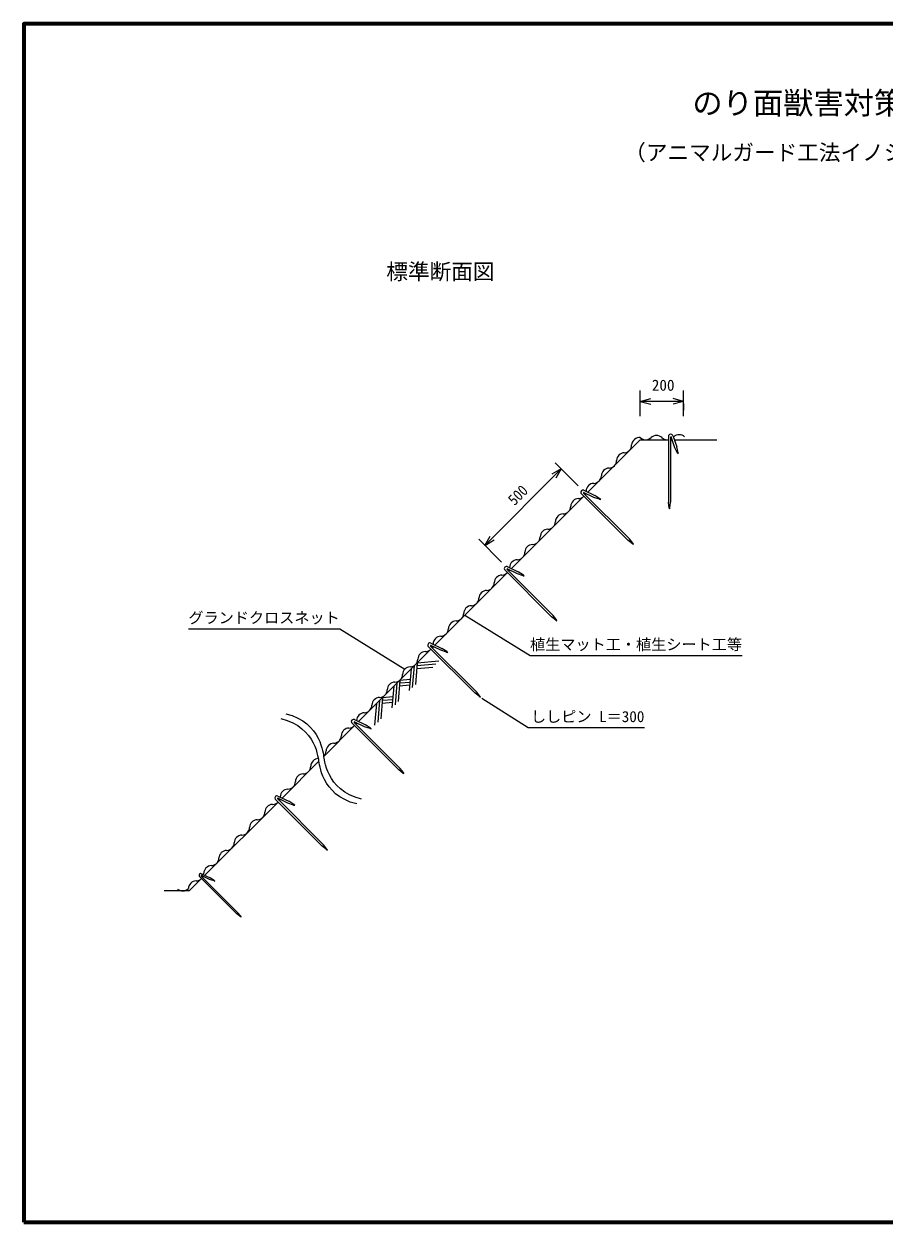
# Model space of a CAD drawing. Units: millimetres, scale not verified. Extents: x 200 to 8200, y 200 to 5825.
# Drawn here: x 200 to 4176, y 200 to 5740 of the extents above; entities that cross this region are included whole.
import ezdxf
from ezdxf.enums import TextEntityAlignment as Align

# ---------------------------------------------------------------- set-up
doc = ezdxf.new("R2010")
doc.units = ezdxf.units.MM
doc.header["$LTSCALE"] = 20
for name, color, linetype, lineweight in [('C-STR', 7, 'Continuous', 25), ('C-STR-DIM', 1, 'Continuous', 13), ('C-STR-HTXT', 1, 'Continuous', 13), ('C-TTL', 2, 'Continuous', 70)]:
    doc.layers.add(name, color=color, linetype=linetype, lineweight=lineweight)
doc.layers.add('C-TTL-TXT', color=7, linetype='Continuous')
doc.styles.add('ＭＳ ゴシック', font='')
doc.styles.get('ＭＳ ゴシック').set_extended_font_data('MS Gothic')

msp = doc.modelspace()

# ---------------------------------------------------------------- linework, layer by layer
at = {"layer": 'C-STR'}
for p, q in [((3180.35, 3836.68), (3180.35, 3528.22)), ((3181.43, 3838.76), (3181.21, 3838.57)), ((3189.35, 3828.22), (3189.35, 3528.22)), ((3209.05, 3780.66), (3191.74, 3830.18)), ((3199.48, 3837.16), (3218.13, 3783.84)), ((3049.35, 3817), (2807.29, 3574.94)), ((3049.35, 3817), (3169.35, 3817)), ((3169.35, 3817), (3180.35, 3817)), ((3189.35, 3817), (3196.35, 3817)), ((3206.53, 3817), (3229.35, 3817)), ((3206.53, 3817), (3402.79, 3817)), ((3221.27, 3755.74), (3209.05, 3780.66)), ((3224.1, 3756.74), (3218.13, 3783.84)), ((3221.27, 3755.74), (3224.34, 3751.52)), ((3224.34, 3751.52), (3224.1, 3756.74)), ((2788.78, 3556.43), (2453.74, 3221.39)), ((2774.15, 3572.58), (2774.13, 3572.28)), ((2774.86, 3570.35), (2992.98, 3352.23)), ((2787.21, 3570.73), (2999.34, 3358.6)), ((2834.77, 3551.03), (2787.51, 3573.8)), ((2788.05, 3584.21), (2838.94, 3559.69)), ((2800.09, 3567.74), (2795.14, 3562.79)), ((2861.03, 3542.05), (2834.77, 3551.03)), ((2862.33, 3544.76), (2838.94, 3559.69)), ((2861.03, 3542.05), (2866.18, 3541.23)), ((2866.18, 3541.23), (2862.33, 3544.76)), ((3183.35, 3503.22), (3180.35, 3528.22)), ((3183.35, 3503.22), (3180.35, 3528.22)), ((3183.35, 3503.22), (3184.85, 3498.22)), ((3183.35, 3503.22), (3184.85, 3498.22)), ((3184.85, 3498.22), (3186.35, 3503.22)), ((3184.85, 3498.22), (3186.35, 3503.22)), ((3186.35, 3503.22), (3189.35, 3528.22)), ((3186.35, 3503.22), (3189.35, 3528.22)), ((3012.77, 3336.68), (2992.98, 3352.23)), ((3012.77, 3336.68), (2992.98, 3352.23)), ((3014.9, 3338.8), (2999.34, 3358.6)), ((3014.9, 3338.8), (2999.34, 3358.6)), ((3012.77, 3336.68), (3017.37, 3334.2)), ((3012.77, 3336.68), (3017.37, 3334.2)), ((3017.37, 3334.2), (3014.9, 3338.8)), ((3017.37, 3334.2), (3014.9, 3338.8)), ((2420.6, 3219.02), (2420.58, 3218.73)), ((2421.31, 3216.8), (2639.42, 2998.68)), ((2433.65, 3217.18), (2645.79, 3005.04)), ((2481.22, 3197.48), (2433.95, 3220.25)), ((2434.49, 3230.66), (2485.39, 3206.14)), ((2446.54, 3214.19), (2441.59, 3209.24)), ((2435.23, 3202.87), (2100.19, 2867.83)), ((2507.48, 3188.5), (2481.22, 3197.48)), ((2508.78, 3191.2), (2485.39, 3206.14)), ((2507.48, 3188.5), (2512.63, 3187.68)), ((2512.63, 3187.68), (2508.78, 3191.2)), ((2659.22, 2983.12), (2639.42, 2998.68)), ((2659.22, 2983.12), (2639.42, 2998.68)), ((2661.34, 2985.24), (2645.79, 3005.04)), ((2661.34, 2985.24), (2645.79, 3005.04)), ((2659.22, 2983.12), (2663.82, 2980.65)), ((2659.22, 2983.12), (2663.82, 2980.65)), ((2663.82, 2980.65), (2661.34, 2985.24)), ((2663.82, 2980.65), (2661.34, 2985.24)), ((2081.67, 2849.32), (1746.63, 2514.28)), ((2067.05, 2865.47), (2067.03, 2865.18)), ((2067.75, 2863.24), (2285.87, 2645.13)), ((2080.1, 2863.62), (2292.23, 2651.49)), ((2127.66, 2843.93), (2080.4, 2866.7)), ((2080.94, 2877.11), (2131.83, 2852.59)), ((2092.99, 2860.63), (2088.04, 2855.68)), ((2153.92, 2834.95), (2127.66, 2843.93)), ((2155.22, 2837.65), (2131.83, 2852.59)), ((2153.92, 2834.95), (2159.08, 2834.13)), ((2159.08, 2834.13), (2155.22, 2837.65)), ((2004.12, 2771.77), (1995.41, 2672.15)), ((2018.26, 2785.91), (2009.55, 2686.29)), ((2017.13, 2772.91), (2103.74, 2780.48)), ((2018.26, 2785.91), (2117.88, 2794.63)), ((1989.98, 2757.63), (1981.26, 2658.01)), ((2015.99, 2759.9), (2089.6, 2766.34)), ((1909.93, 2677.57), (1901.21, 2577.96)), ((1924.07, 2691.72), (1915.35, 2592.1)), ((1938.21, 2705.86), (1929.5, 2606.24)), ((1935.94, 2679.85), (1983.54, 2684.01)), ((1937.07, 2692.85), (1984.68, 2697.02)), ((1938.21, 2705.86), (1985.81, 2710.02)), ((1844.02, 2611.67), (1835.3, 2512.05)), ((1858.16, 2625.81), (1849.45, 2526.19)), ((1855.89, 2599.8), (1903.49, 2603.96)), ((1857.02, 2612.8), (1904.63, 2616.97)), ((1858.16, 2625.81), (1905.76, 2629.97)), ((2305.67, 2629.57), (2285.87, 2645.13)), ((2305.67, 2629.57), (2285.87, 2645.13)), ((2307.79, 2631.69), (2292.23, 2651.49)), ((2307.79, 2631.69), (2292.23, 2651.49)), ((2305.67, 2629.57), (2310.26, 2627.09)), ((2305.67, 2629.57), (2310.26, 2627.09)), ((2310.26, 2627.09), (2307.79, 2631.69)), ((2310.26, 2627.09), (2307.79, 2631.69)), ((1829.88, 2597.52), (1821.16, 2497.9)), ((1728.12, 2495.77), (1585.73, 2353.38)), ((1713.49, 2511.92), (1713.47, 2511.62)), ((1714.2, 2509.69), (1932.32, 2291.57)), ((1726.55, 2510.07), (1938.68, 2297.94)), ((1774.11, 2490.37), (1726.85, 2513.14)), ((1727.39, 2523.55), (1778.28, 2499.03)), ((1739.43, 2507.08), (1734.48, 2502.13)), ((1801.67, 2484.1), (1778.28, 2499.03)), ((1800.37, 2481.39), (1774.11, 2490.37)), ((1800.37, 2481.39), (1805.52, 2480.57)), ((1805.52, 2480.57), (1801.67, 2484.1)), ((1563.13, 2330.78), (1393.08, 2160.73)), ((1952.11, 2276.02), (1932.32, 2291.57)), ((1952.11, 2276.02), (1932.32, 2291.57)), ((1954.24, 2278.14), (1938.68, 2297.94)), ((1954.24, 2278.14), (1938.68, 2297.94)), ((1952.11, 2276.02), (1956.71, 2273.54)), ((1952.11, 2276.02), (1956.71, 2273.54)), ((1956.71, 2273.54), (1954.24, 2278.14)), ((1956.71, 2273.54), (1954.24, 2278.14)), ((1373.83, 2170), (1424.73, 2145.48)), ((1374.57, 2142.21), (1035.82, 1803.47)), ((1359.94, 2158.36), (1359.92, 2158.07)), ((1360.65, 2156.14), (1578.76, 1938.02)), ((1372.99, 2156.51), (1585.13, 1944.38)), ((1420.56, 2136.82), (1373.29, 2159.59)), ((1385.88, 2153.53), (1380.93, 2148.58)), ((1446.82, 2127.84), (1420.56, 2136.82)), ((1448.12, 2130.54), (1424.73, 2145.48)), ((1446.82, 2127.84), (1451.97, 2127.02)), ((1451.97, 2127.02), (1448.12, 2130.54)), ((1600.68, 1924.58), (1585.13, 1944.38)), ((1600.68, 1924.58), (1585.13, 1944.38)), ((1598.56, 1922.46), (1578.76, 1938.02)), ((1598.56, 1922.46), (1578.76, 1938.02)), ((1598.56, 1922.46), (1603.16, 1919.99)), ((1598.56, 1922.46), (1603.16, 1919.99)), ((1603.16, 1919.99), (1600.68, 1924.58)), ((1603.16, 1919.99), (1600.68, 1924.58)), ((1021.01, 1788.66), (963.18, 1730.82)), ((1009.31, 1801.58), (1009.3, 1801.35)), ((1009.88, 1799.8), (1184.37, 1625.3)), ((1019.76, 1800.1), (1189.46, 1630.4)), ((1057.8, 1784.35), (1019.99, 1802.56)), ((1020.43, 1810.89), (1061.14, 1791.27)), ((1030.06, 1797.71), (1026.11, 1793.75)), ((1078.81, 1777.16), (1057.8, 1784.35)), ((1079.85, 1779.32), (1061.14, 1791.27)), ((1078.81, 1777.16), (1082.94, 1776.51)), ((1082.94, 1776.51), (1079.85, 1779.32)), ((963.18, 1730.82), (847.96, 1730.82)), ((1200.21, 1612.86), (1184.37, 1625.3)), ((1200.21, 1612.86), (1184.37, 1625.3)), ((1201.91, 1614.56), (1189.46, 1630.4)), ((1201.91, 1614.56), (1189.46, 1630.4)), ((1200.21, 1612.86), (1203.89, 1610.88)), ((1200.21, 1612.86), (1203.89, 1610.88)), ((1203.89, 1610.88), (1201.91, 1614.56)), ((1203.89, 1610.88), (1201.91, 1614.56))]:
    msp.add_line(p, q, dxfattribs=at)
for centre, radius, start, end in [((3045.72, 3790.63), 36.55, 84.29482, 175.34771), ((3074.35, 3853.25), 36.25, 226.39718, 313.60282), ((3124.35, 3800.75), 36.25, 46.39718, 133.60282), ((3174.35, 3853.25), 36.25, 226.39718, 279.52728), ((3190.01, 3833.05), 10.32, 23.49835, 159.36564), ((3191.35, 3828.22), 2, 78.88056, 180), ((3174.35, 3853.25), 36.25, 294.44334, 303.32163), ((3224.35, 3800.75), 36.25, 123.9014, 127.69697), ((3229.13, 3804.58), 36.25, 46.39718, 133.60282), ((2973.37, 3793.05), 35.92, 273.23842, 0.86386), ((2903.81, 3722.72), 36.25, 271.39718, 358.60282), ((2976.29, 3720.95), 36.25, 91.39718, 178.60282), ((2905.58, 3650.24), 36.25, 91.39718, 178.60282), ((2834.87, 3579.53), 36.25, 91.39718, 178.60282), ((2833.1, 3652.01), 36.25, 271.39718, 358.60282), ((2762.39, 3581.3), 36.25, 271.39718, 316.70269), ((2784.26, 3574.61), 10.32, 68.49835, 204.36564), ((2788.62, 3572.14), 2, 123.88056, 225), ((2762.39, 3581.3), 36.25, 331.14022, 340.85165), ((2762.39, 3581.3), 36.25, 356.59149, 358.60282), ((2691.68, 3510.59), 36.25, 271.39718, 358.60282), ((2764.16, 3508.82), 36.25, 91.39718, 178.60282), ((2620.97, 3439.88), 36.25, 271.39718, 358.60282), ((2693.44, 3438.11), 36.25, 91.39718, 178.60282), ((2622.73, 3367.4), 36.25, 91.39718, 178.60282), ((2552.02, 3296.69), 36.25, 91.39718, 178.60282), ((2550.26, 3369.17), 36.25, 271.39718, 358.60282), ((2479.54, 3298.45), 36.25, 271.39718, 358.60282), ((2430.71, 3221.05), 10.32, 68.49835, 204.36564), ((2435.07, 3218.59), 2, 123.88056, 225), ((2408.83, 3227.74), 36.25, 331.14022, 340.85165), ((2408.83, 3227.74), 36.25, 356.59149, 358.60282), ((2481.31, 3225.98), 36.25, 91.39718, 178.60282), ((2410.6, 3155.27), 36.25, 91.39718, 178.60282), ((2408.83, 3227.74), 36.25, 271.39718, 316.70269), ((2339.89, 3084.56), 36.25, 91.39718, 178.60282), ((2338.12, 3157.03), 36.25, 271.39718, 358.60282), ((2269.18, 3013.84), 36.25, 91.39718, 178.60282), ((2267.41, 3086.32), 36.25, 271.39718, 358.60282), ((2196.7, 3015.61), 36.25, 271.39718, 358.60282), ((2125.99, 2944.9), 36.25, 271.39718, 358.60282), ((2198.47, 2943.13), 36.25, 91.39718, 178.60282), ((2127.76, 2872.42), 36.25, 91.39718, 178.60282), ((2057.05, 2801.71), 36.25, 91.39718, 178.60282), ((2055.28, 2874.19), 36.25, 271.39718, 316.70269), ((2077.16, 2867.5), 10.32, 68.49835, 204.36564), ((2081.52, 2865.04), 2, 123.88056, 225), ((2055.28, 2874.19), 36.25, 331.14022, 340.85165), ((2055.28, 2874.19), 36.25, 356.59149, 358.60282), ((1984.57, 2803.48), 36.25, 271.39718, 358.60282), ((1913.86, 2732.77), 36.25, 271.39718, 358.60282), ((1986.34, 2731), 36.25, 91.39718, 178.60282), ((1843.15, 2662.06), 36.25, 271.39718, 358.60282), ((1915.63, 2660.29), 36.25, 91.39718, 178.60282), ((1844.92, 2589.58), 36.25, 91.39718, 178.60282), ((1774.21, 2518.87), 36.25, 91.39718, 178.60282), ((1772.44, 2591.35), 36.25, 271.39718, 358.60282), ((1701.73, 2520.64), 36.25, 271.39718, 316.70269), ((1723.6, 2513.95), 10.32, 68.49835, 204.36564), ((1727.96, 2511.48), 2, 123.88056, 225), ((1701.73, 2520.64), 36.25, 331.14022, 340.85165), ((1701.73, 2520.64), 36.25, 356.5915, 358.60282), ((1631.02, 2449.93), 36.25, 271.39718, 358.60282), ((1703.5, 2448.16), 36.25, 91.39718, 178.60282), ((1632.78, 2377.45), 36.25, 91.39718, 178.60282), ((1562.07, 2306.74), 36.25, 91.39718, 178.60282), ((1560.31, 2379.22), 36.25, 314.53863, 358.60282), ((1491.36, 2236.03), 36.25, 91.39718, 178.60282), ((1489.6, 2308.51), 36.25, 271.39718, 358.60282), ((1418.88, 2237.79), 36.25, 271.39718, 358.60282), ((1370.05, 2160.39), 10.32, 68.49835, 204.36564), ((1348.17, 2167.08), 36.25, 356.5915, 358.60282), ((1420.65, 2165.32), 36.25, 91.39718, 178.60282), ((1349.94, 2094.61), 36.25, 91.39718, 178.60282), ((1348.17, 2167.08), 36.25, 271.39718, 316.7027), ((1374.41, 2157.93), 2, 123.88056, 225), ((1348.17, 2167.08), 36.25, 331.14023, 340.85166), ((1279.23, 2023.89), 36.25, 91.39718, 178.60282), ((1277.46, 2096.37), 36.25, 271.39718, 358.60282), ((1206.75, 2025.66), 36.25, 271.39718, 358.60282), ((1136.04, 1954.95), 36.25, 271.39718, 358.60282), ((1208.52, 1953.18), 36.25, 91.39718, 178.60282), ((1137.81, 1882.47), 36.25, 91.39718, 178.60282), ((1067.1, 1811.76), 36.25, 91.39718, 178.60282), ((1065.33, 1884.24), 36.25, 271.39718, 358.60282), ((996.39, 1741.05), 36.25, 91.39718, 178.60282), ((994.62, 1813.53), 36.25, 271.39718, 316.7027), ((1017.4, 1803.21), 8.26, 68.49835, 204.36564), ((1020.89, 1801.23), 1.6, 123.88056, 225), ((994.62, 1813.53), 36.25, 328.19901, 336.06392), ((994.62, 1813.53), 36.25, 348.36054, 358.60282), ((933.99, 1767.03), 36.25, 228.98699, 316.19263)]:
    msp.add_arc(centre, radius, start, end, dxfattribs=at)
for points in [[(1410.95, 2550.49), (1577.81, 2509.83), (1582.18, 2357.23), (1585.94, 2352.99)], [(1388.14, 2528.28), (1555, 2487.63), (1559.38, 2335.02), (1563.13, 2330.78)], [(1738.13, 2133.28), (1571.27, 2173.93), (1566.89, 2326.54), (1563.13, 2330.78)], [(1760.94, 2155.48), (1594.07, 2196.14), (1589.7, 2348.75), (1585.94, 2352.99)]]:
    msp.add_open_spline(points, degree=3, dxfattribs=at)
at = {"layer": 'C-STR-DIM'}
for p, q in [((3049.35, 3927), (3049.35, 4045.58)), ((3249.35, 3927), (3249.35, 4045.58)), ((3049.35, 3994.53), (3097.65, 4007.47)), ((3249.35, 3994.53), (3049.35, 3994.53)), ((3049.35, 3994.53), (3097.65, 3981.59)), ((3249.35, 3994.53), (3201.05, 4007.47)), ((3249.35, 3994.53), (3201.05, 3981.59)), ((3249.35, 3985.58), (3249.35, 3954.53)), ((2330.53, 3328.97), (2684.09, 3682.52)), ((2684.09, 3682.52), (2640.78, 3657.52)), ((2761.87, 3604.74), (2655.8, 3710.8)), ((2684.09, 3682.52), (2659.09, 3639.22)), ((2408.31, 3251.18), (2302.25, 3357.25)), ((2330.53, 3328.97), (2355.53, 3372.27)), ((2330.53, 3328.97), (2373.83, 3353.97))]:
    msp.add_line(p, q, dxfattribs=at)
at = {"layer": 'C-STR-HTXT'}
for p, q in [((2238.46, 3006.1), (2539.58, 2819.86)), ((960.01, 2943.31), (1660.01, 2943.31)), ((1660.01, 2943.31), (1961.14, 2757.06)), ((2539.58, 2819.86), (3519.58, 2819.86)), ((2316.19, 2622.5), (2531.44, 2486.24)), ((2531.44, 2486.24), (3068.74, 2486.24))]:
    msp.add_line(p, q, dxfattribs=at)
at = {"layer": 'C-TTL'}
msp.add_lwpolyline([(200, 200), (8200, 200), (8200, 5740), (200, 5740)], close=True, dxfattribs=at)

# ---------------------------------------------------------------- texts
at = {"layer": 'C-STR-DIM', "color": 7, "style": 'ＭＳ ゴシック'}
msp.add_text('200', height=51.32, dxfattribs=at).set_placement((3102.74, 4028.62), align=Align.BOTTOM_LEFT)
at = {"layer": 'C-STR-DIM', "color": 7, "style": 'ＭＳ ゴシック', "width": 0.9}
msp.add_text('500', height=51.32, rotation=45, dxfattribs=at).set_placement((2478.91, 3499.13), align=Align.BOTTOM_LEFT)
at = {"layer": 'C-STR-HTXT', "color": 7, "style": 'ＭＳ ゴシック'}
for s, p in [('グランドクロスネット', (960.01, 2953.31)), ('植生マット工・植生シート工等', (2539.58, 2829.86)), ('ししピン L＝300', (2543.74, 2496.24))]:
    msp.add_text(s, height=51.32, dxfattribs=at).set_placement(p, align=Align.BOTTOM_LEFT)
at = {"layer": 'C-TTL-TXT', "color": 3, "style": 'ＭＳ ゴシック'}
for s, height, p in [('のり面獣害対策工標準施工図', 102.6, (3290, 5292.15)), ('（アニマルガード工法イノシシ対策タイプ 切土仕様）', 73.31, (2975, 5087.15))]:
    msp.add_text(s, height=height, dxfattribs=at).set_placement(p, align=Align.BOTTOM_LEFT)
at = {"layer": 'C-TTL-TXT', "style": 'ＭＳ ゴシック'}
msp.add_text('標準断面図', height=73.31, dxfattribs=at).set_placement((1875.37, 4595.12), align=Align.MIDDLE_LEFT)

doc.saveas('drawing.dxf')
